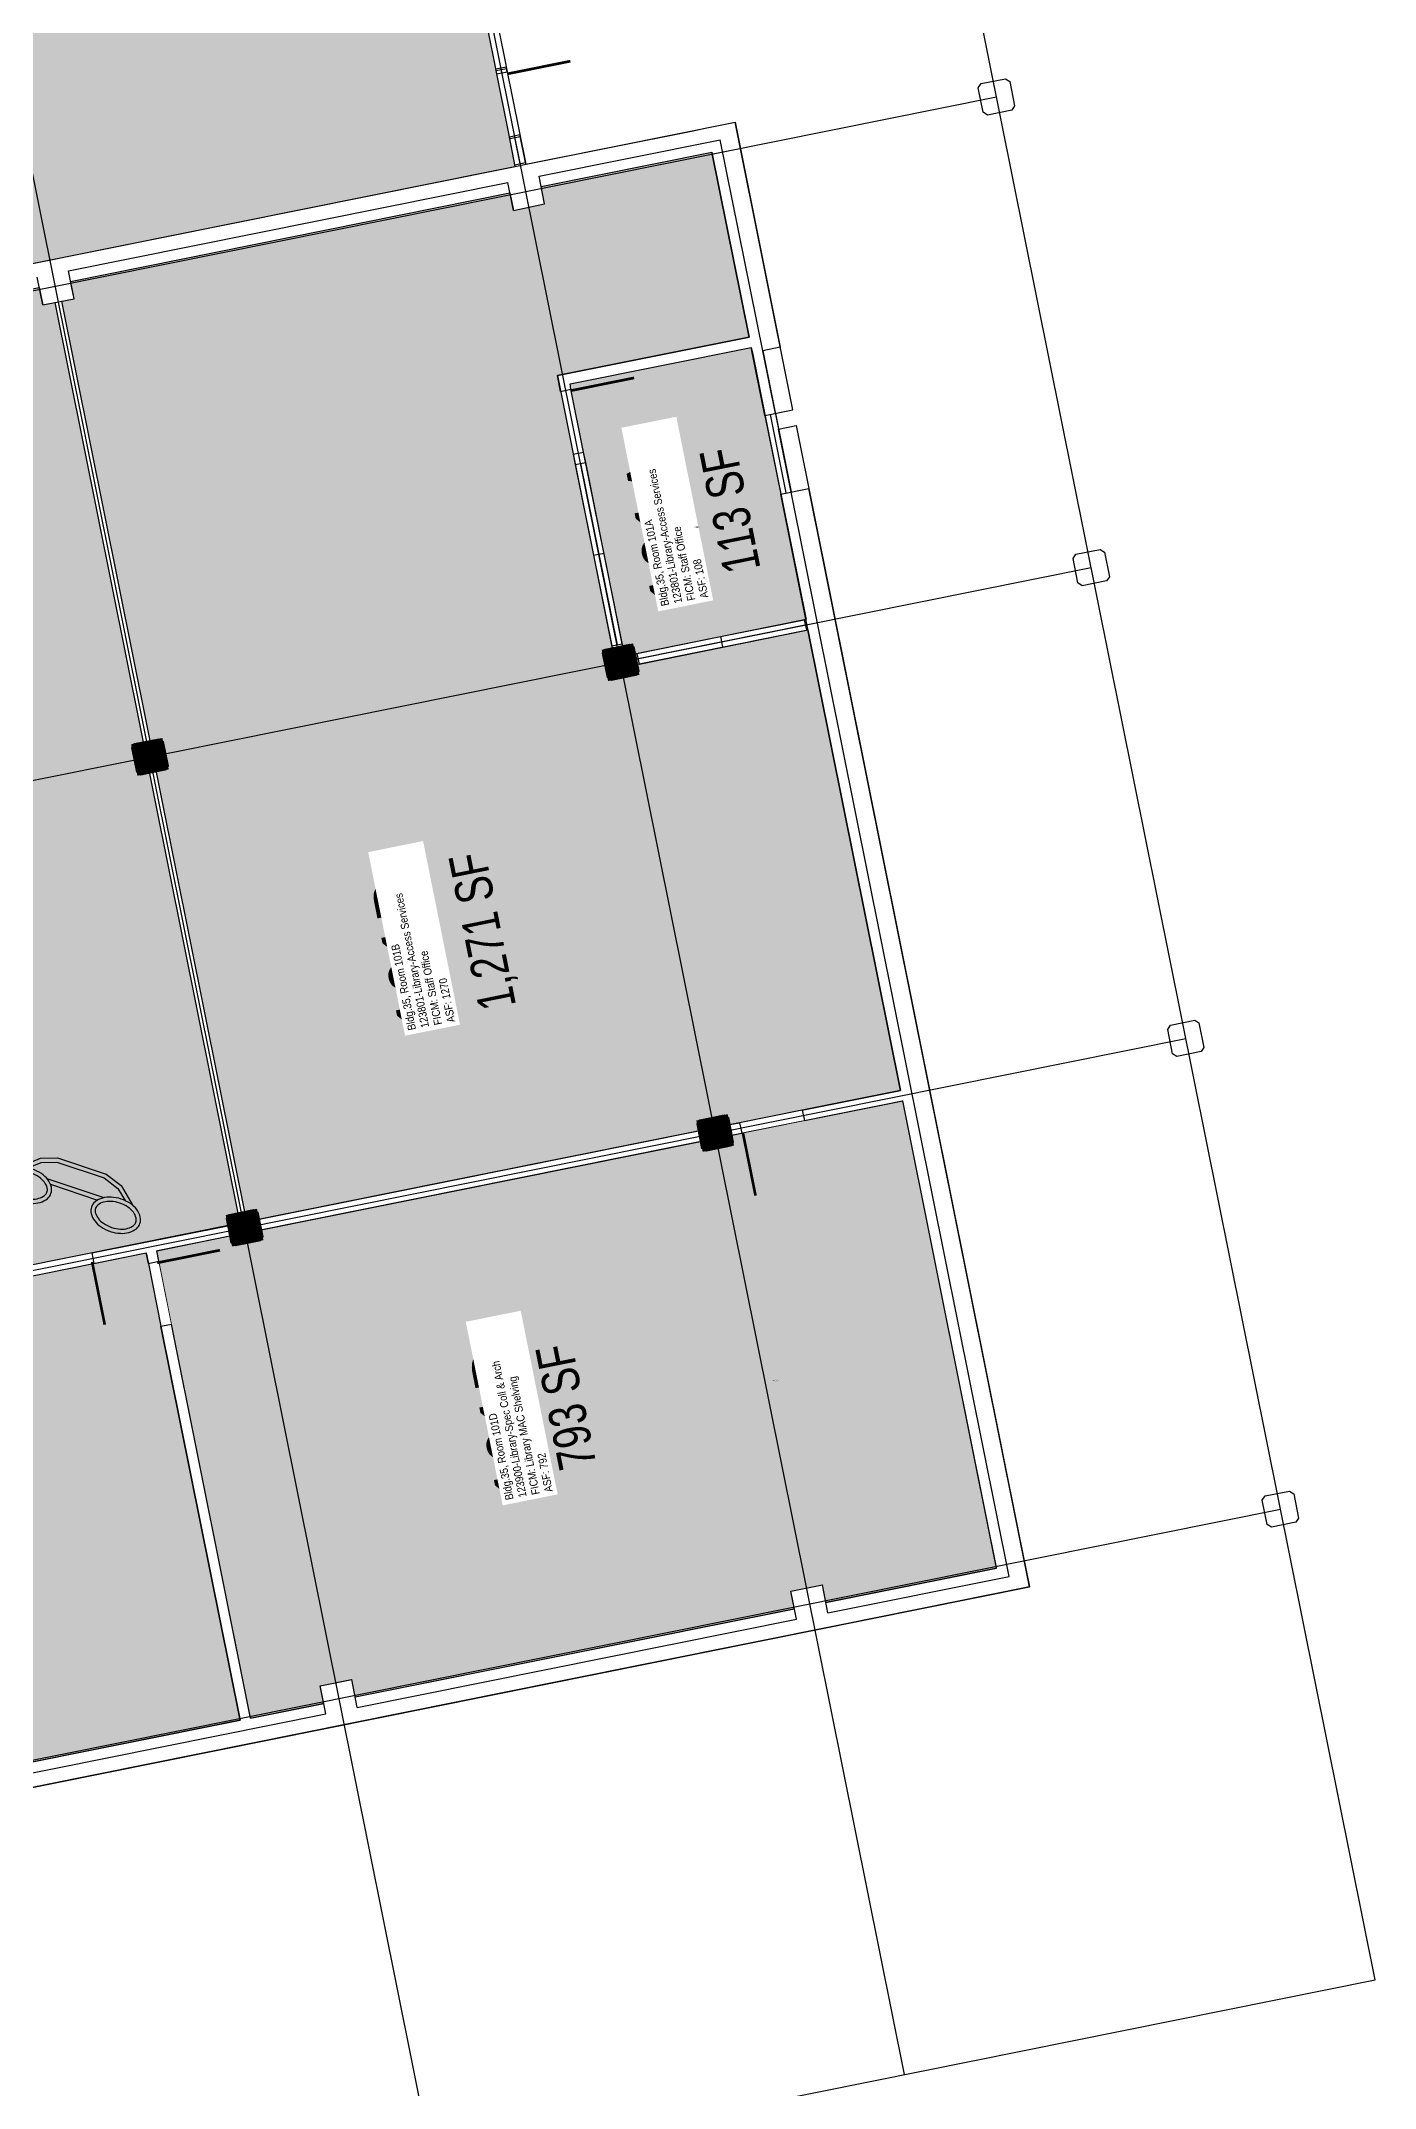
# Model space of a CAD drawing. Header units: inches. Extents: x 69201055 to 69205028, y 27678536 to 27681908.
# Drawn here: x 69204278 to 69205028, y 27679200 to 27680352 of the extents above; entities that cross this region are included whole.
import ezdxf
from ezdxf.enums import TextEntityAlignment as Align

# ---------------------------------------------------------------- set-up
doc = ezdxf.new("R2010")
doc.units = ezdxf.units.IN
doc.header["$LTSCALE"] = 10
doc.header["$MEASUREMENT"] = 0
doc.layers.get('0').update_dxf_attribs({"linetype": 'CONTINUOUS'})
for name, color, linetype in [('A-COLS', 5, 'CONTINUOUS'), ('A-DOOR', 2, 'CONTINUOUS'), ('A-GLAZ', 1, 'CONTINUOUS'), ('A-GRID', 1, 'CONTINUOUS'), ('A-IDEN-ICON', 4, 'CONTINUOUS'), ('A-IDEN-RNUM', 7, 'CONTINUOUS'), ('A-IDEN-SNUM', 4, 'CONTINUOUS'), ('A-IDEN-VNUM', 4, 'CONTINUOUS'), ('A-WALL', 5, 'CONTINUOUS'), ('AREA-ASSIGN', 7, 'CONTINUOUS'), ('AREA-GROSS', 1, 'CONTINUOUS'), ('AREA-TEXT', 3, 'CONTINUOUS'), ('Rooms-Category-Color', 7, 'CONTINUOUS'), ('Rooms-College-Color', 7, 'CONTINUOUS'), ('Rooms-Department-Color', 7, 'CONTINUOUS'), ('Rooms-Division-Color', 7, 'CONTINUOUS'), ('Rooms-Information', 7, 'CONTINUOUS')]:
    doc.layers.add(name, color=color, linetype=linetype)
doc.styles.add('CP_AREA', font='arial.ttf', dxfattribs={"height": 15})
doc.styles.add('CP_ROOMSNUMBER', font='arial.ttf', dxfattribs={"height": 1})
doc.styles.add('CP_ROOMVNUMBER', font='arial.ttf', dxfattribs={"width": 0.85, "height": 0.075})

# ---------------------------------------------------------------- blocks, each defined once
blk = doc.blocks.new('COL')
at = {"layer": 'A-COLS', "const_width": 18}
blk.add_lwpolyline([(0, 9), (0, -9)], dxfattribs=at)
at = {"layer": 'A-COLS'}
blk.add_lwpolyline([(9, 7), (9, -7), (7, -9), (-7, -9), (-9, -7), (-9, 7), (-7, 9), (7, 9)], close=True, dxfattribs=at)
blk = doc.blocks.new('CPPHONE')
for p, q in [((0.0096, 0.0252), (-0.0196, -0.0252)), ((0.0169, 0.0279), (-0.0182, -0.0329))]:
    blk.add_line(p, q)
for points in [[(0.0288, 0.0786, 0.139889), (0.0216, 0.0804, 0.107118), (0.0122, 0.0781, 0.079812), (0.0039, 0.0722, 0.067459), (-0.0035, 0.0626, 0.067459), (-0.008, 0.0515, 0.079812), (-0.009, 0.0413, 0.107118), (-0.0064, 0.032, 0.139889), (-0.0012, 0.0267, 0.139889), (0.0061, 0.0248, 0.107118), (0.0155, 0.0272, 0.079812), (0.0238, 0.0331, 0.067459), (0.0312, 0.0426, 0.067459), (0.0357, 0.0538, 0.079812), (0.0367, 0.0639, 0.107118), (0.034, 0.0732, 0.139889)], [(0.0263, 0.0743, 0.139889), (0.0218, 0.0754, 0.107118), (0.0144, 0.0736, 0.079812), (0.0074, 0.0686, 0.067459), (0.0008, 0.0601, 0.067459), (-0.0032, 0.0502, 0.079812), (-0.004, 0.0417, 0.107118), (-0.0019, 0.0344, 0.139889), (0.0013, 0.031, 0.139889), (0.0059, 0.0298, 0.107118), (0.0133, 0.0317, 0.079812), (0.0203, 0.0367, 0.067459), (0.0268, 0.0451, 0.067459), (0.0309, 0.055, 0.079812), (0.0317, 0.0636, 0.107118), (0.0296, 0.0709, 0.139889)], [(-0.0262, -0.0167, 0.139889), (-0.0334, -0.0148, 0.107118), (-0.0428, -0.0172, 0.079812), (-0.0511, -0.0231, 0.067459), (-0.0585, -0.0326, 0.067459), (-0.063, -0.0438, 0.079812), (-0.064, -0.0539, 0.107118), (-0.0614, -0.0632, 0.139889), (-0.0562, -0.0686, 0.139889), (-0.0489, -0.0704, 0.107118), (-0.0395, -0.0681, 0.079812), (-0.0312, -0.0622, 0.067459), (-0.0238, -0.0526, 0.067459), (-0.0193, -0.0415, 0.079812), (-0.0183, -0.0313, 0.107118), (-0.021, -0.022, 0.139889)], [(-0.0287, -0.021, 0.139889), (-0.0332, -0.0198, 0.107118), (-0.0406, -0.0217, 0.079812), (-0.0476, -0.0267, 0.067459), (-0.0542, -0.0351, 0.067459), (-0.0582, -0.045, 0.079812), (-0.059, -0.0536, 0.107118), (-0.0569, -0.0609, 0.139889), (-0.0537, -0.0643, 0.139889), (-0.0491, -0.0654, 0.107118), (-0.0417, -0.0636, 0.079812), (-0.0347, -0.0586, 0.067459), (-0.0282, -0.0501, 0.067459), (-0.0241, -0.0402, 0.079812), (-0.0233, -0.0317, 0.107118), (-0.0254, -0.0244, 0.139889)]]:
    blk.add_lwpolyline(points, format="xyb", close=True)
for points in [[(0.0364, 0.0572), (0.0417, 0.0308), (0.0382, 0.0108), (0.0082, -0.0411), (-0.0083, -0.0558), (-0.0338, -0.0645)], [(0.0334, 0.047), (0.0366, 0.0307), (0.0334, 0.0126), (0.0043, -0.0379), (-0.0109, -0.0514), (-0.0265, -0.0567)]]:
    blk.add_lwpolyline(points)

msp = doc.modelspace()

# ---------------------------------------------------------------- hatches: boundary and pattern name
at = {"layer": 'Rooms-Category-Color', "true_color": 0xadadad}
msp.add_hatch(color=253, dxfattribs=at).paths.add_polyline_path([(69202189.7, 27679682), (69202220.5, 27679529.1), (69202223.4, 27679529.7), (69202258.7, 27679536.8), (69202461.6, 27679577.6), (69202482.2, 27679581.7), (69202488.1, 27679582.9), (69202494, 27679584.1), (69202507.7, 27679586.8), (69202543, 27679593.9), (69202591, 27679603.6), (69202507.7, 27680018.3), (69202506.5, 27680024.2), (69202486.4, 27680124.2), (69202485.8, 27680127.1), (69203597.5, 27680350.6), (69203611.7, 27680280.1), (69203618.8, 27680244.8), (69203663.6, 27680021.9), (69203914.6, 27680072.4), (69203954.9, 27679871.7), (69203825.5, 27679845.7), (69203785.2, 27680046.4), (69203663.6, 27680021.9), (69203704, 27679821.2), (69203704.6, 27679818.3), (69203714.2, 27679770.3), (69203721.3, 27679735), (69203730, 27679691.8), (69203732.9, 27679692.4), (69203782.9, 27679702.5), (69203788.8, 27679703.7), (69203831, 27679712.1), (69203832.9, 27679712.5), (69203838.8, 27679713.7), (69204100.6, 27679766.3), (69204073.6, 27679900.7), (69204042.6, 27680054.6), (69204138.7, 27680073.9), (69204114.4, 27680194.5), (69204539, 27680279.8), (69204544.8, 27680281), (69204541.1, 27680299.6), (69204534, 27680334.9), (69204533.4, 27680337.9), (69204526.3, 27680373.2), (69204513.3, 27680437.9), (69204506.2, 27680473.2), (69204505.2, 27680478.1), (69204498.1, 27680513.4), (69204496.3, 27680522.2), (69204492.8, 27680539.8), (69204473.3, 27680636.9), (69204052.7, 27680552.3), (69203956.6, 27680533), (69203952.7, 27680532.2), (69203155.6, 27680372), (69203156.2, 27680369), (69203151.3, 27680368), (69203150.4, 27680367.8), (69202878.8, 27680313.2), (69202843.5, 27680306.1), (69202235.7, 27680183.9), (69202165.1, 27680169.7), (69202097.4, 27680156.1), (69202097.8, 27680154.2), (69202098.6, 27680150.2), (69202099, 27680148.3), (69202104.9, 27680118.9), (69202105.7, 27680114.9), (69202106.1, 27680113), (69202118.1, 27680053.2), (69202115.2, 27680052.6), (69202124, 27680009), (69202132.2, 27679967.8), (69202147, 27679894.4), (69202155.3, 27679853.2)])
at = {"layer": 'Rooms-Category-Color', "true_color": 0xfa9ba3}
for points in [[(69204761.5, 27679761.5), (69204706.2, 27679750.4), (69204670.9, 27679743.3), (69204524.2, 27679713.8), (69204504.6, 27679709.9), (69204393.8, 27679687.6), (69204289.8, 27680205.2), (69204296.6, 27680206.6), (69204294.7, 27680216.4), (69204541.7, 27680266.1), (69204543.7, 27680256.3), (69204561.3, 27680259.9), (69204559.4, 27680269.7), (69204655.4, 27680289), (69204676.3, 27680185.1), (69204568.5, 27680163.4), (69204601.6, 27679998.7), (69204709.4, 27680020.4)], [(69204583.2, 27680120.4), (69204576.1, 27680155.7), (69204575.6, 27680158.7), (69204677.5, 27680179.2), (69204678.1, 27680176.2), (69204687, 27680132.1), (69204708.3, 27680026.2), (69204606.3, 27680005.7)]]:
    msp.add_hatch(color=241, dxfattribs=at).paths.add_polyline_path(points)
at = {"layer": 'Rooms-Category-Color', "true_color": 0x99d7b2}
for points in [[(69204127, 27680182.7), (69204216.2, 27680200.7), (69204277, 27680212.9), (69204279, 27680203.1), (69204285.8, 27680204.5), (69204389.9, 27679686.8), (69204233.1, 27679655.3)], [(69204343.1, 27679671.3), (69204384.2, 27679679.6), (69204385, 27679675.6), (69204387.4, 27679674.1), (69204401.1, 27679676.8), (69204402.7, 27679679.2), (69204401.9, 27679683.1), (69204648.9, 27679732.8), (69204649.7, 27679728.9), (69204652.1, 27679727.3), (69204665.8, 27679730.1), (69204667.4, 27679732.4), (69204666.6, 27679736.3), (69204762.7, 27679755.6), (69204815.5, 27679492.9), (69204719.4, 27679473.6), (69204717.5, 27679483.4), (69204699.8, 27679479.8), (69204701.8, 27679470), (69204454.7, 27679420.4), (69204452.8, 27679430.2), (69204435.1, 27679426.6), (69204437.1, 27679416.8), (69204395.9, 27679408.5)], [(69203855.8, 27679573.3), (69203914.6, 27679585.1), (69203980.3, 27679598.3), (69204015.6, 27679605.4), (69204019.5, 27679606.2), (69204029.6, 27679556.2), (69204244.3, 27679599.4), (69204234.2, 27679649.4), (69204337.2, 27679670.1), (69204338.4, 27679664.2), (69204345.5, 27679628.9), (69204390, 27679407.4), (69204190, 27679367.1), (69204188.1, 27679376.9), (69204186.1, 27679376.6), (69204182.2, 27679375.8), (69204176.3, 27679374.6), (69204170.4, 27679373.4), (69204172.4, 27679363.6), (69203925.3, 27679313.9), (69203923.3, 27679323.7), (69203920.4, 27679323.1), (69203900.9, 27679420.2), (69203895, 27679419), (69203890.1, 27679418), (69203887.2, 27679417.4)]]:
    msp.add_hatch(color=253, dxfattribs=at).paths.add_polyline_path(points)
at = {"layer": 'Rooms-College-Color', "true_color": 0xadadad}
msp.add_hatch(color=253, dxfattribs=at).paths.add_polyline_path([(69202189.7, 27679682), (69202220.5, 27679529.1), (69202223.4, 27679529.7), (69202258.7, 27679536.8), (69202461.6, 27679577.6), (69202482.2, 27679581.7), (69202488.1, 27679582.9), (69202494, 27679584.1), (69202507.7, 27679586.8), (69202543, 27679593.9), (69202591, 27679603.6), (69202507.7, 27680018.3), (69202506.5, 27680024.2), (69202486.4, 27680124.2), (69202485.8, 27680127.1), (69203597.5, 27680350.6), (69203611.7, 27680280.1), (69203618.8, 27680244.8), (69203663.6, 27680021.9), (69203914.6, 27680072.4), (69203954.9, 27679871.7), (69203825.5, 27679845.7), (69203785.2, 27680046.4), (69203663.6, 27680021.9), (69203704, 27679821.2), (69203704.6, 27679818.3), (69203714.2, 27679770.3), (69203721.3, 27679735), (69203730, 27679691.8), (69203732.9, 27679692.4), (69203782.9, 27679702.5), (69203788.8, 27679703.7), (69203831, 27679712.1), (69203832.9, 27679712.5), (69203838.8, 27679713.7), (69204100.6, 27679766.3), (69204073.6, 27679900.7), (69204042.6, 27680054.6), (69204138.7, 27680073.9), (69204114.4, 27680194.5), (69204539, 27680279.8), (69204544.8, 27680281), (69204541.1, 27680299.6), (69204534, 27680334.9), (69204533.4, 27680337.9), (69204526.3, 27680373.2), (69204513.3, 27680437.9), (69204506.2, 27680473.2), (69204505.2, 27680478.1), (69204498.1, 27680513.4), (69204496.3, 27680522.2), (69204492.8, 27680539.8), (69204473.3, 27680636.9), (69204052.7, 27680552.3), (69203956.6, 27680533), (69203952.7, 27680532.2), (69203155.6, 27680372), (69203156.2, 27680369), (69203151.3, 27680368), (69203150.4, 27680367.8), (69202878.8, 27680313.2), (69202843.5, 27680306.1), (69202235.7, 27680183.9), (69202165.1, 27680169.7), (69202097.4, 27680156.1), (69202097.8, 27680154.2), (69202098.6, 27680150.2), (69202099, 27680148.3), (69202104.9, 27680118.9), (69202105.7, 27680114.9), (69202106.1, 27680113), (69202118.1, 27680053.2), (69202115.2, 27680052.6), (69202124, 27680009), (69202132.2, 27679967.8), (69202147, 27679894.4), (69202155.3, 27679853.2)])
at = {"layer": 'Rooms-College-Color', "true_color": 0x80bc67}
for points in [[(69204761.5, 27679761.5), (69204706.2, 27679750.4), (69204670.9, 27679743.3), (69204524.2, 27679713.8), (69204504.6, 27679709.9), (69204393.8, 27679687.6), (69204289.8, 27680205.2), (69204296.6, 27680206.6), (69204294.7, 27680216.4), (69204541.7, 27680266.1), (69204543.7, 27680256.3), (69204561.3, 27680259.9), (69204559.4, 27680269.7), (69204655.4, 27680289), (69204676.3, 27680185.1), (69204568.5, 27680163.4), (69204601.6, 27679998.7), (69204709.4, 27680020.4)], [(69204127, 27680182.7), (69204216.2, 27680200.7), (69204277, 27680212.9), (69204279, 27680203.1), (69204285.8, 27680204.5), (69204389.9, 27679686.8), (69204233.1, 27679655.3)], [(69204583.2, 27680120.4), (69204576.1, 27680155.7), (69204575.6, 27680158.7), (69204677.5, 27680179.2), (69204678.1, 27680176.2), (69204687, 27680132.1), (69204708.3, 27680026.2), (69204606.3, 27680005.7)], [(69204343.1, 27679671.3), (69204384.2, 27679679.6), (69204385, 27679675.6), (69204387.4, 27679674.1), (69204401.1, 27679676.8), (69204402.7, 27679679.2), (69204401.9, 27679683.1), (69204648.9, 27679732.8), (69204649.7, 27679728.9), (69204652.1, 27679727.3), (69204665.8, 27679730.1), (69204667.4, 27679732.4), (69204666.6, 27679736.3), (69204762.7, 27679755.6), (69204815.5, 27679492.9), (69204719.4, 27679473.6), (69204717.5, 27679483.4), (69204699.8, 27679479.8), (69204701.8, 27679470), (69204454.7, 27679420.4), (69204452.8, 27679430.2), (69204435.1, 27679426.6), (69204437.1, 27679416.8), (69204395.9, 27679408.5)], [(69203855.8, 27679573.3), (69203914.6, 27679585.1), (69203980.3, 27679598.3), (69204015.6, 27679605.4), (69204019.5, 27679606.2), (69204029.6, 27679556.2), (69204244.3, 27679599.4), (69204234.2, 27679649.4), (69204337.2, 27679670.1), (69204338.4, 27679664.2), (69204345.5, 27679628.9), (69204390, 27679407.4), (69204190, 27679367.1), (69204188.1, 27679376.9), (69204186.1, 27679376.6), (69204182.2, 27679375.8), (69204176.3, 27679374.6), (69204170.4, 27679373.4), (69204172.4, 27679363.6), (69203925.3, 27679313.9), (69203923.3, 27679323.7), (69203920.4, 27679323.1), (69203900.9, 27679420.2), (69203895, 27679419), (69203890.1, 27679418), (69203887.2, 27679417.4)]]:
    msp.add_hatch(color=83, dxfattribs=at).paths.add_polyline_path(points)
at = {"layer": 'Rooms-Department-Color', "true_color": 0xacacac}
msp.add_hatch(color=253, dxfattribs=at).paths.add_polyline_path([(69202189.7, 27679682), (69202220.5, 27679529.1), (69202223.4, 27679529.7), (69202258.7, 27679536.8), (69202461.6, 27679577.6), (69202482.2, 27679581.7), (69202488.1, 27679582.9), (69202494, 27679584.1), (69202507.7, 27679586.8), (69202543, 27679593.9), (69202591, 27679603.6), (69202507.7, 27680018.3), (69202506.5, 27680024.2), (69202486.4, 27680124.2), (69202485.8, 27680127.1), (69203597.5, 27680350.6), (69203611.7, 27680280.1), (69203618.8, 27680244.8), (69203663.6, 27680021.9), (69203914.6, 27680072.4), (69203954.9, 27679871.7), (69203825.5, 27679845.7), (69203785.2, 27680046.4), (69203663.6, 27680021.9), (69203704, 27679821.2), (69203704.6, 27679818.3), (69203714.2, 27679770.3), (69203721.3, 27679735), (69203730, 27679691.8), (69203732.9, 27679692.4), (69203782.9, 27679702.5), (69203788.8, 27679703.7), (69203831, 27679712.1), (69203832.9, 27679712.5), (69203838.8, 27679713.7), (69204100.6, 27679766.3), (69204073.6, 27679900.7), (69204042.6, 27680054.6), (69204138.7, 27680073.9), (69204114.4, 27680194.5), (69204539, 27680279.8), (69204544.8, 27680281), (69204541.1, 27680299.6), (69204534, 27680334.9), (69204533.4, 27680337.9), (69204526.3, 27680373.2), (69204513.3, 27680437.9), (69204506.2, 27680473.2), (69204505.2, 27680478.1), (69204498.1, 27680513.4), (69204496.3, 27680522.2), (69204492.8, 27680539.8), (69204473.3, 27680636.9), (69204052.7, 27680552.3), (69203956.6, 27680533), (69203952.7, 27680532.2), (69203155.6, 27680372), (69203156.2, 27680369), (69203151.3, 27680368), (69203150.4, 27680367.8), (69202878.8, 27680313.2), (69202843.5, 27680306.1), (69202235.7, 27680183.9), (69202165.1, 27680169.7), (69202097.4, 27680156.1), (69202097.8, 27680154.2), (69202098.6, 27680150.2), (69202099, 27680148.3), (69202104.9, 27680118.9), (69202105.7, 27680114.9), (69202106.1, 27680113), (69202118.1, 27680053.2), (69202115.2, 27680052.6), (69202124, 27680009), (69202132.2, 27679967.8), (69202147, 27679894.4), (69202155.3, 27679853.2)])
at = {"layer": 'Rooms-Department-Color', "true_color": 0x62f98f}
for points in [[(69204761.5, 27679761.5), (69204706.2, 27679750.4), (69204670.9, 27679743.3), (69204524.2, 27679713.8), (69204504.6, 27679709.9), (69204393.8, 27679687.6), (69204289.8, 27680205.2), (69204296.6, 27680206.6), (69204294.7, 27680216.4), (69204541.7, 27680266.1), (69204543.7, 27680256.3), (69204561.3, 27680259.9), (69204559.4, 27680269.7), (69204655.4, 27680289), (69204676.3, 27680185.1), (69204568.5, 27680163.4), (69204601.6, 27679998.7), (69204709.4, 27680020.4)], [(69204127, 27680182.7), (69204216.2, 27680200.7), (69204277, 27680212.9), (69204279, 27680203.1), (69204285.8, 27680204.5), (69204389.9, 27679686.8), (69204233.1, 27679655.3)], [(69204583.2, 27680120.4), (69204576.1, 27680155.7), (69204575.6, 27680158.7), (69204677.5, 27680179.2), (69204678.1, 27680176.2), (69204687, 27680132.1), (69204708.3, 27680026.2), (69204606.3, 27680005.7)], [(69204343.1, 27679671.3), (69204384.2, 27679679.6), (69204385, 27679675.6), (69204387.4, 27679674.1), (69204401.1, 27679676.8), (69204402.7, 27679679.2), (69204401.9, 27679683.1), (69204648.9, 27679732.8), (69204649.7, 27679728.9), (69204652.1, 27679727.3), (69204665.8, 27679730.1), (69204667.4, 27679732.4), (69204666.6, 27679736.3), (69204762.7, 27679755.6), (69204815.5, 27679492.9), (69204719.4, 27679473.6), (69204717.5, 27679483.4), (69204699.8, 27679479.8), (69204701.8, 27679470), (69204454.7, 27679420.4), (69204452.8, 27679430.2), (69204435.1, 27679426.6), (69204437.1, 27679416.8), (69204395.9, 27679408.5)], [(69203855.8, 27679573.3), (69203914.6, 27679585.1), (69203980.3, 27679598.3), (69204015.6, 27679605.4), (69204019.5, 27679606.2), (69204029.6, 27679556.2), (69204244.3, 27679599.4), (69204234.2, 27679649.4), (69204337.2, 27679670.1), (69204338.4, 27679664.2), (69204345.5, 27679628.9), (69204390, 27679407.4), (69204190, 27679367.1), (69204188.1, 27679376.9), (69204186.1, 27679376.6), (69204182.2, 27679375.8), (69204176.3, 27679374.6), (69204170.4, 27679373.4), (69204172.4, 27679363.6), (69203925.3, 27679313.9), (69203923.3, 27679323.7), (69203920.4, 27679323.1), (69203900.9, 27679420.2), (69203895, 27679419), (69203890.1, 27679418), (69203887.2, 27679417.4)]]:
    msp.add_hatch(color=91, dxfattribs=at).paths.add_polyline_path(points)
at = {"layer": 'Rooms-Division-Color', "true_color": 0xadadad}
msp.add_hatch(color=253, dxfattribs=at).paths.add_polyline_path([(69202189.7, 27679682), (69202220.5, 27679529.1), (69202223.4, 27679529.7), (69202258.7, 27679536.8), (69202461.6, 27679577.6), (69202482.2, 27679581.7), (69202488.1, 27679582.9), (69202494, 27679584.1), (69202507.7, 27679586.8), (69202543, 27679593.9), (69202591, 27679603.6), (69202507.7, 27680018.3), (69202506.5, 27680024.2), (69202486.4, 27680124.2), (69202485.8, 27680127.1), (69203597.5, 27680350.6), (69203611.7, 27680280.1), (69203618.8, 27680244.8), (69203663.6, 27680021.9), (69203914.6, 27680072.4), (69203954.9, 27679871.7), (69203825.5, 27679845.7), (69203785.2, 27680046.4), (69203663.6, 27680021.9), (69203704, 27679821.2), (69203704.6, 27679818.3), (69203714.2, 27679770.3), (69203721.3, 27679735), (69203730, 27679691.8), (69203732.9, 27679692.4), (69203782.9, 27679702.5), (69203788.8, 27679703.7), (69203831, 27679712.1), (69203832.9, 27679712.5), (69203838.8, 27679713.7), (69204100.6, 27679766.3), (69204073.6, 27679900.7), (69204042.6, 27680054.6), (69204138.7, 27680073.9), (69204114.4, 27680194.5), (69204539, 27680279.8), (69204544.8, 27680281), (69204541.1, 27680299.6), (69204534, 27680334.9), (69204533.4, 27680337.9), (69204526.3, 27680373.2), (69204513.3, 27680437.9), (69204506.2, 27680473.2), (69204505.2, 27680478.1), (69204498.1, 27680513.4), (69204496.3, 27680522.2), (69204492.8, 27680539.8), (69204473.3, 27680636.9), (69204052.7, 27680552.3), (69203956.6, 27680533), (69203952.7, 27680532.2), (69203155.6, 27680372), (69203156.2, 27680369), (69203151.3, 27680368), (69203150.4, 27680367.8), (69202878.8, 27680313.2), (69202843.5, 27680306.1), (69202235.7, 27680183.9), (69202165.1, 27680169.7), (69202097.4, 27680156.1), (69202097.8, 27680154.2), (69202098.6, 27680150.2), (69202099, 27680148.3), (69202104.9, 27680118.9), (69202105.7, 27680114.9), (69202106.1, 27680113), (69202118.1, 27680053.2), (69202115.2, 27680052.6), (69202124, 27680009), (69202132.2, 27679967.8), (69202147, 27679894.4), (69202155.3, 27679853.2)])
at = {"layer": 'Rooms-Division-Color', "true_color": 0x62f98f}
for points in [[(69204761.5, 27679761.5), (69204706.2, 27679750.4), (69204670.9, 27679743.3), (69204524.2, 27679713.8), (69204504.6, 27679709.9), (69204393.8, 27679687.6), (69204289.8, 27680205.2), (69204296.6, 27680206.6), (69204294.7, 27680216.4), (69204541.7, 27680266.1), (69204543.7, 27680256.3), (69204561.3, 27680259.9), (69204559.4, 27680269.7), (69204655.4, 27680289), (69204676.3, 27680185.1), (69204568.5, 27680163.4), (69204601.6, 27679998.7), (69204709.4, 27680020.4)], [(69204127, 27680182.7), (69204216.2, 27680200.7), (69204277, 27680212.9), (69204279, 27680203.1), (69204285.8, 27680204.5), (69204389.9, 27679686.8), (69204233.1, 27679655.3)], [(69204583.2, 27680120.4), (69204576.1, 27680155.7), (69204575.6, 27680158.7), (69204677.5, 27680179.2), (69204678.1, 27680176.2), (69204687, 27680132.1), (69204708.3, 27680026.2), (69204606.3, 27680005.7)], [(69204343.1, 27679671.3), (69204384.2, 27679679.6), (69204385, 27679675.6), (69204387.4, 27679674.1), (69204401.1, 27679676.8), (69204402.7, 27679679.2), (69204401.9, 27679683.1), (69204648.9, 27679732.8), (69204649.7, 27679728.9), (69204652.1, 27679727.3), (69204665.8, 27679730.1), (69204667.4, 27679732.4), (69204666.6, 27679736.3), (69204762.7, 27679755.6), (69204815.5, 27679492.9), (69204719.4, 27679473.6), (69204717.5, 27679483.4), (69204699.8, 27679479.8), (69204701.8, 27679470), (69204454.7, 27679420.4), (69204452.8, 27679430.2), (69204435.1, 27679426.6), (69204437.1, 27679416.8), (69204395.9, 27679408.5)], [(69203855.8, 27679573.3), (69203914.6, 27679585.1), (69203980.3, 27679598.3), (69204015.6, 27679605.4), (69204019.5, 27679606.2), (69204029.6, 27679556.2), (69204244.3, 27679599.4), (69204234.2, 27679649.4), (69204337.2, 27679670.1), (69204338.4, 27679664.2), (69204345.5, 27679628.9), (69204390, 27679407.4), (69204190, 27679367.1), (69204188.1, 27679376.9), (69204186.1, 27679376.6), (69204182.2, 27679375.8), (69204176.3, 27679374.6), (69204170.4, 27679373.4), (69204172.4, 27679363.6), (69203925.3, 27679313.9), (69203923.3, 27679323.7), (69203920.4, 27679323.1), (69203900.9, 27679420.2), (69203895, 27679419), (69203890.1, 27679418), (69203887.2, 27679417.4)]]:
    msp.add_hatch(color=91, dxfattribs=at).paths.add_polyline_path(points)

# ---------------------------------------------------------------- linework, layer by layer
at = {"layer": 'A-DOOR'}
for points in [[(69204532.7, 27680371.7, 1.5, 1.5, 0), (69204568, 27680378.8, 0, 0, 0), (69204568.2, 27680378, 0, 0, -0.414214), (69204538.2, 27680336.8, 0, 0, -0.414214)], [(69204540.5, 27680333.1, 1.5, 1.5, 0), (69204575.8, 27680340.2, 0, 0, 0), (69204575.9, 27680339.5, 0, 0, -0.414214), (69204546, 27680298.2, 0, 0, -0.414214)], [(69204576.3, 27680155, 1.5, 1.5, 0), (69204611.6, 27680162.1, 0, 0, 0), (69204611.7, 27680161.4, 0, 0, -0.414214), (69204581.8, 27680120.1, 0, 0, -0.414214)], [(69204672.8, 27679737.6, 1.5, 1.5, 0), (69204679.9, 27679702.3, 0, 0, 0), (69204680.7, 27679702.4, 0, 0, 0.414214), (69204707.1, 27679746, 0, 0, 0.414214)], [(69204306.8, 27679665, 1.5, 1.5, 0), (69204313.9, 27679629.7, 0, 0, 0), (69204313.2, 27679629.6, 0, 0, -0.414214), (69204272, 27679659.5, 0, 0, -0.414214)], [(69204343.4, 27679664.5, 1.5, 1.5, 0), (69204378.7, 27679671.6, 0, 0, 0), (69204378.9, 27679670.8, 0, 0, -0.414214), (69204348.9, 27679629.6, 0, 0, -0.414214)]]:
    msp.add_lwpolyline(points, format="xyseb", dxfattribs=at)
at = {"layer": 'A-GLAZ'}
for p, q in [((69204534.4, 27680333), (69204533.8, 27680335.9)), ((69204534, 27680334.9), (69204539.9, 27680336.1)), ((69204537.3, 27680333.6), (69204536.7, 27680336.5)), ((69204540.3, 27680334.2), (69204539.7, 27680337.1)), ((69204544.8, 27680281), (69204541.5, 27680297.7)), ((69204541.7, 27680296.7), (69204547.6, 27680297.9)), ((69204547.8, 27680281.6), (69204544.4, 27680298.3)), ((69204550.7, 27680282.2), (69204547.4, 27680298.9)), ((69204544.6, 27680282), (69204550.5, 27680283.2)), ((69204685.2, 27680140.9), (69204694.1, 27680096.8)), ((69204688.1, 27680141.5), (69204697, 27680097.4)), ((69204691.1, 27680142.1), (69204700, 27680098)), ((69204578.5, 27680113.4), (69204599, 27680011.4)), ((69204581.5, 27680114), (69204602, 27680012)), ((69204604.9, 27680012.6), (69204584.4, 27680114.6)), ((69204588.8, 27680062.4), (69204594.7, 27680063.6)), ((69204707.9, 27680023.1), (69204613.8, 27680004.2)), ((69204614.4, 27680001.2), (69204708.5, 27680020.2)), ((69204660.2, 27680016.6), (69204707.3, 27680026)), ((69204613.2, 27680007.1), (69204660.2, 27680016.6)), ((69204660.2, 27680016.6), (69204661.4, 27680010.7))]:
    msp.add_line(p, q, dxfattribs=at)
at = {"layer": 'A-GRID'}
for p, q in [((69205028.3, 27679261.3), (69204496.1, 27681908.3)), ((69204763.6, 27679208.1), (69204231.4, 27681855.1)), ((69204498.9, 27679154.9), (69203966.7, 27681801.9)), ((69201374.3, 27679628.2), (69204815.4, 27680320.1)), ((69201601.9, 27679398.6), (69204868.7, 27680055.4)), ((69201480.8, 27679098.8), (69204921.9, 27679790.7)), ((69201534, 27678834.1), (69204975.1, 27679526)), ((69201587.2, 27678569.4), (69205028.3, 27679261.3))]:
    msp.add_line(p, q, dxfattribs=at)
at = {"layer": 'A-WALL'}
for p, q in [((69204533.8, 27680335.9), (69204539.7, 27680337.1)), ((69204534.4, 27680333), (69204540.3, 27680334.2)), ((69204806.8, 27680327.6), (69204820.5, 27680330.3)), ((69204820.5, 27680330.3), (69204822.9, 27680328.8)), ((69204805.2, 27680325.2), (69204806.8, 27680327.6)), ((69204808, 27680311.5), (69204805.2, 27680325.2)), ((69204822.9, 27680328.8), (69204825.6, 27680315)), ((69204810.3, 27680309.9), (69204808, 27680311.5)), ((69204824.1, 27680312.7), (69204810.3, 27680309.9)), ((69204825.6, 27680315), (69204824.1, 27680312.7)), ((69204201.7, 27680212), (69204668.4, 27680305.9)), ((69204541.5, 27680297.7), (69204547.4, 27680298.9)), ((69204558.2, 27680275.5), (69204660.1, 27680296)), ((69204691.1, 27680142.1), (69204660.1, 27680296)), ((69204700.9, 27680144.1), (69204668.4, 27680305.9)), ((69204559.4, 27680269.7), (69204655.4, 27680289)), ((69204676.3, 27680185.1), (69204655.4, 27680289)), ((69204561.3, 27680259.9), (69204558.2, 27680275.5)), ((69204293.5, 27680222.3), (69204540.5, 27680272)), ((69204294.7, 27680216.4), (69204541.7, 27680266.1)), ((69204543.7, 27680256.3), (69204540.5, 27680272)), ((69204543.7, 27680256.3), (69204561.3, 27680259.9)), ((69204279, 27680203.1), (69204275.8, 27680218.8)), ((69204296.6, 27680206.6), (69204293.5, 27680222.3)), ((69204279, 27680203.1), (69204296.6, 27680206.6)), ((69204568.5, 27680163.4), (69204676.3, 27680185.1)), ((69204575.6, 27680158.7), (69204677.5, 27680179.2)), ((69204685.2, 27680140.9), (69204677.5, 27680179.2)), ((69204570.3, 27680154.5), (69204568.5, 27680163.4)), ((69204576.1, 27680155.7), (69204575.6, 27680158.7)), ((69204570.3, 27680154.5), (69204576.1, 27680155.7)), ((69204685.2, 27680140.9), (69204700.9, 27680144.1)), ((69204822.6, 27679488.2), (69204692.9, 27680133.3)), ((69204577.4, 27680119.3), (69204583.2, 27680120.4)), ((69204577.4, 27680119.3), (69204578.5, 27680113.4)), ((69204578.5, 27680113.4), (69204584.4, 27680114.6)), ((69204584.4, 27680114.6), (69204583.2, 27680120.4)), ((69204694.1, 27680096.8), (69204709.8, 27680100)), ((69204833.9, 27679482.3), (69204709.8, 27680100)), ((69204715.4, 27679990.9), (69204694.1, 27680096.8)), ((69204860, 27680062.9), (69204873.7, 27680065.6)), ((69204873.7, 27680065.6), (69204876.1, 27680064.1)), ((69204858.5, 27680060.5), (69204860, 27680062.9)), ((69204861.2, 27680046.8), (69204858.5, 27680060.5)), ((69204876.1, 27680064.1), (69204878.9, 27680050.3)), ((69204863.6, 27680045.2), (69204861.2, 27680046.8)), ((69204877.3, 27680048), (69204863.6, 27680045.2)), ((69204878.9, 27680050.3), (69204877.3, 27680048)), ((69204707.3, 27680026), (69204708.3, 27680026.2)), ((69204707.3, 27680026), (69204708.5, 27680020.2)), ((69204708.5, 27680020.2), (69204709.4, 27680020.4)), ((69204761.5, 27679761.5), (69204709.4, 27680020.4)), ((69204599, 27680011.4), (69204604.9, 27680012.6)), ((69204599, 27680011.4), (69204599.2, 27680010.4)), ((69204604.9, 27680012.6), (69204605.1, 27680011.6)), ((69204613.2, 27680007.1), (69204612.2, 27680006.9)), ((69204613.2, 27680007.1), (69204614.4, 27680001.2)), ((69204614.4, 27680001.2), (69204613.4, 27680001)), ((69204913.2, 27679798.2), (69204927, 27679800.9)), ((69204927, 27679800.9), (69204929.3, 27679799.4)), ((69204911.7, 27679795.8), (69204913.2, 27679798.2)), ((69204914.4, 27679782.1), (69204911.7, 27679795.8)), ((69204929.3, 27679799.4), (69204932.1, 27679785.6)), ((69204916.8, 27679780.5), (69204914.4, 27679782.1)), ((69204930.5, 27679783.3), (69204916.8, 27679780.5)), ((69204932.1, 27679785.6), (69204930.5, 27679783.3)), ((69204706.2, 27679750.4), (69204761.5, 27679761.5)), ((69204707.4, 27679744.5), (69204762.7, 27679755.6)), ((69204815.5, 27679492.9), (69204762.7, 27679755.6)), ((69204665.4, 27679742.2), (69204670.9, 27679743.3)), ((69204670.9, 27679743.3), (69204672.1, 27679737.4)), ((69204706.2, 27679750.4), (69204707.4, 27679744.5)), ((69204400.7, 27679689), (69204647.8, 27679738.7)), ((69204401.9, 27679683.1), (69204648.9, 27679732.8)), ((69204666.6, 27679736.3), (69204672.1, 27679737.4)), ((69204306.6, 27679670.1), (69204383.1, 27679685.4)), ((69204343.1, 27679671.3), (69204384.2, 27679679.6)), ((69204306.6, 27679670.1), (69204307.8, 27679664.2)), ((69204307.8, 27679664.2), (69204337.2, 27679670.1)), ((69204338.4, 27679664.2), (69204337.2, 27679670.1)), ((69204338.4, 27679664.2), (69204344.3, 27679665.4)), ((69204344.3, 27679665.4), (69204343.1, 27679671.3)), ((69204345.5, 27679628.9), (69204351.4, 27679630.1)), ((69204390, 27679407.4), (69204345.5, 27679628.9)), ((69204395.9, 27679408.5), (69204351.4, 27679630.1)), ((69204966.5, 27679533.5), (69204980.2, 27679536.2)), ((69204980.2, 27679536.2), (69204982.6, 27679534.7)), ((69204964.9, 27679531.1), (69204966.5, 27679533.5)), ((69204967.7, 27679517.4), (69204964.9, 27679531.1)), ((69204982.6, 27679534.7), (69204985.3, 27679520.9)), ((69204970, 27679515.8), (69204967.7, 27679517.4)), ((69204983.7, 27679518.6), (69204970, 27679515.8)), ((69204985.3, 27679520.9), (69204983.7, 27679518.6)), ((69204719.4, 27679473.6), (69204815.5, 27679492.9)), ((69204191.8, 27679353.2), (69204833.9, 27679482.3)), ((69204699.8, 27679479.8), (69204717.5, 27679483.4)), ((69204703, 27679464.2), (69204699.8, 27679479.8)), ((69204720.6, 27679467.7), (69204717.5, 27679483.4)), ((69204720.6, 27679467.7), (69204822.6, 27679488.2)), ((69204454.7, 27679420.4), (69204701.8, 27679470)), ((69204455.9, 27679414.5), (69204703, 27679464.2)), ((69204435.1, 27679426.6), (69204452.8, 27679430.2)), ((69204438.3, 27679410.9), (69204435.1, 27679426.6)), ((69204455.9, 27679414.5), (69204452.8, 27679430.2)), ((69204191.2, 27679361.3), (69204438.3, 27679410.9)), ((69204395.9, 27679408.5), (69204437.1, 27679416.8)), ((69204190, 27679367.1), (69204390, 27679407.4))]:
    msp.add_line(p, q, dxfattribs=at)
at = {"layer": 'AREA-ASSIGN'}
for points in [[(69204114.4, 27680194.5), (69204539, 27680279.8), (69204544.8, 27680281), (69204541.1, 27680299.6), (69204534, 27680334.9), (69204533.4, 27680337.9), (69204526.3, 27680373.2)], [(69204234.2, 27679649.4), (69204337.2, 27679670.1), (69204338.4, 27679664.2), (69204345.5, 27679628.9), (69204390, 27679407.4), (69204190, 27679367.1)]]:
    msp.add_lwpolyline(points, dxfattribs=at)
for points in [[(69204761.5, 27679761.5), (69204706.2, 27679750.4), (69204670.9, 27679743.3), (69204524.2, 27679713.8), (69204504.6, 27679709.9), (69204393.8, 27679687.6), (69204289.8, 27680205.2), (69204296.6, 27680206.6), (69204294.7, 27680216.4), (69204541.7, 27680266.1), (69204543.7, 27680256.3), (69204561.3, 27680259.9), (69204559.4, 27680269.7), (69204655.4, 27680289), (69204676.3, 27680185.1), (69204568.5, 27680163.4), (69204601.6, 27679998.7), (69204709.4, 27680020.4)], [(69204127, 27680182.7), (69204216.2, 27680200.7), (69204277, 27680212.9), (69204279, 27680203.1), (69204285.8, 27680204.5), (69204389.9, 27679686.8), (69204233.1, 27679655.3)], [(69204583.2, 27680120.4), (69204576.1, 27680155.7), (69204575.6, 27680158.7), (69204677.5, 27680179.2), (69204678.1, 27680176.2), (69204687, 27680132.1), (69204708.3, 27680026.2), (69204606.3, 27680005.7)]]:
    msp.add_lwpolyline(points, close=True, dxfattribs=at)
at = {"layer": 'AREA-ASSIGN', "const_width": 0.5}
msp.add_lwpolyline([(69204343.1, 27679671.3), (69204384.2, 27679679.6), (69204385, 27679675.6), (69204387.4, 27679674.1), (69204401.1, 27679676.8), (69204402.7, 27679679.2), (69204401.9, 27679683.1), (69204648.9, 27679732.8), (69204649.7, 27679728.9), (69204652.1, 27679727.3), (69204665.8, 27679730.1), (69204667.4, 27679732.4), (69204666.6, 27679736.3), (69204762.7, 27679755.6), (69204815.5, 27679492.9), (69204719.4, 27679473.6), (69204717.5, 27679483.4), (69204699.8, 27679479.8), (69204701.8, 27679470), (69204454.7, 27679420.4), (69204452.8, 27679430.2), (69204435.1, 27679426.6), (69204437.1, 27679416.8), (69204395.9, 27679408.5), (69204343.1, 27679671.3)], close=True, dxfattribs=at)
at = {"layer": 'AREA-GROSS'}
msp.add_lwpolyline([(69204532.2, 27680374.4), (69204539.3, 27680339.1), (69204539.9, 27680336.1), (69204547, 27680300.8), (69204550.7, 27680282.2), (69204644.8, 27680301.1), (69204650.7, 27680302.3), (69204668.4, 27680305.9), (69204693.8, 27680179.4), (69204684, 27680177.4), (69204692.9, 27680133.3), (69204702.7, 27680135.3), (69204828, 27679511.7), (69204833.9, 27679482.3), (69204728.1, 27679461), (69204569.2, 27679429.1), (69204191.8, 27679353.2), (69204200.9, 27679308.1), (69204210.3, 27679261.1), (69204213.1, 27679247.3), (69203932.7, 27679191)], dxfattribs=at)

# ---------------------------------------------------------------- block references
at = {"rotation": 11.36903025436199}
for p in [(69204604, 27680002.2), (69204339.3, 27679949), (69204657.2, 27679737.5), (69204392.5, 27679684.3)]:
    msp.add_blockref('COL', p, dxfattribs=at)
at = {"layer": 'A-IDEN-ICON', "xscale": 479.9999999999999, "yscale": 479.9999999999999, "zscale": 479.9999999999999, "rotation": 101.3690302236795}
msp.add_blockref('CPPHONE', (69204296.1, 27679706.6), dxfattribs=at)

# ---------------------------------------------------------------- texts
at = {"layer": 'A-IDEN-RNUM', "style": 'CP_ROOMSNUMBER'}
for s, p in [('0101-A0', (69204647.6, 27680078.1)), ('0101-B0', (69204487, 27679839.9))]:
    msp.add_text(s, height=0.36, rotation=11.369, dxfattribs=at).set_placement(p, align=Align.MIDDLE_CENTER)
msp.add_text('0101-D0', height=0.36, rotation=11.369, dxfattribs=at).set_placement((69204692, 27679598.2), align=Align.MIDDLE)
at = {"layer": 'A-IDEN-SNUM', "style": 'CP_ROOMSNUMBER'}
for s, p in [('03500101A0', (69204646.6, 27680078.3)), ('03500101B0', (69204486, 27679840.2))]:
    msp.add_text(s, height=0.36, rotation=11.369, dxfattribs=at).set_placement(p, align=Align.MIDDLE_CENTER)
msp.add_text('03500101D0', height=0.36, rotation=11.369, dxfattribs=at).set_placement((69204691, 27679598.5), align=Align.MIDDLE)
at = {"layer": 'A-IDEN-VNUM', "style": 'CP_ROOMVNUMBER', "width": 0.85}
for s, p in [('101A', (69204629.4, 27680078.6)), ('101B', (69204487, 27679839.9))]:
    msp.add_text(s, height=31.5, rotation=101.369, dxfattribs=at).set_placement(p, align=Align.MIDDLE_CENTER)
msp.add_text('101D', height=31.5, rotation=101.369, dxfattribs=at).set_placement((69204541.9, 27679576.8), align=Align.MIDDLE)
at = {"layer": 'AREA-TEXT', "style": 'CP_AREA', "width": 0.75}
for s, p in [('113 SF', (69204665.5, 27680087.6)), ('1,271 SF', (69204526.2, 27679850.9)), ('793 SF', (69204573.2, 27679583.5))]:
    msp.add_text(s, height=21, rotation=101.369, dxfattribs=at).set_placement(p, align=Align.MIDDLE_CENTER)

# ---------------------------------------------------------------- next in the draw order: texts
at = {"layer": 'Rooms-Information', "char_height": 4.5, "width": 100.8, "attachment_point": 7, "rotation": 101.369, "style": 'CP_ROOMVNUMBER', "bg_fill": 3, "box_fill_scale": 1.5, "bg_fill_color": 256, "bg_fill_true_color": 13158600, "bg_fill_transparency": 0}
for s, insert in [('Bldg.35, Room 101A^M^J123801-Library-Access Services^M^JFICM: Staff Office^M^JASF: 108', (69204653.5, 27680038.8)), ('Bldg.35, Room 101B^M^J123801-Library-Access Services^M^JFICM: Staff Office^M^JASF: 1270', (69204511.1, 27679800.2)), ('Bldg.35, Room 101D^M^J123900-Library-Spec Coll & Arch^M^JFICM: Library MAC Shelving^M^JASF: 792', (69204566, 27679536.1))]:
    msp.add_mtext(s, dxfattribs=dict(at, insert=insert))

doc.saveas('drawing.dxf')
